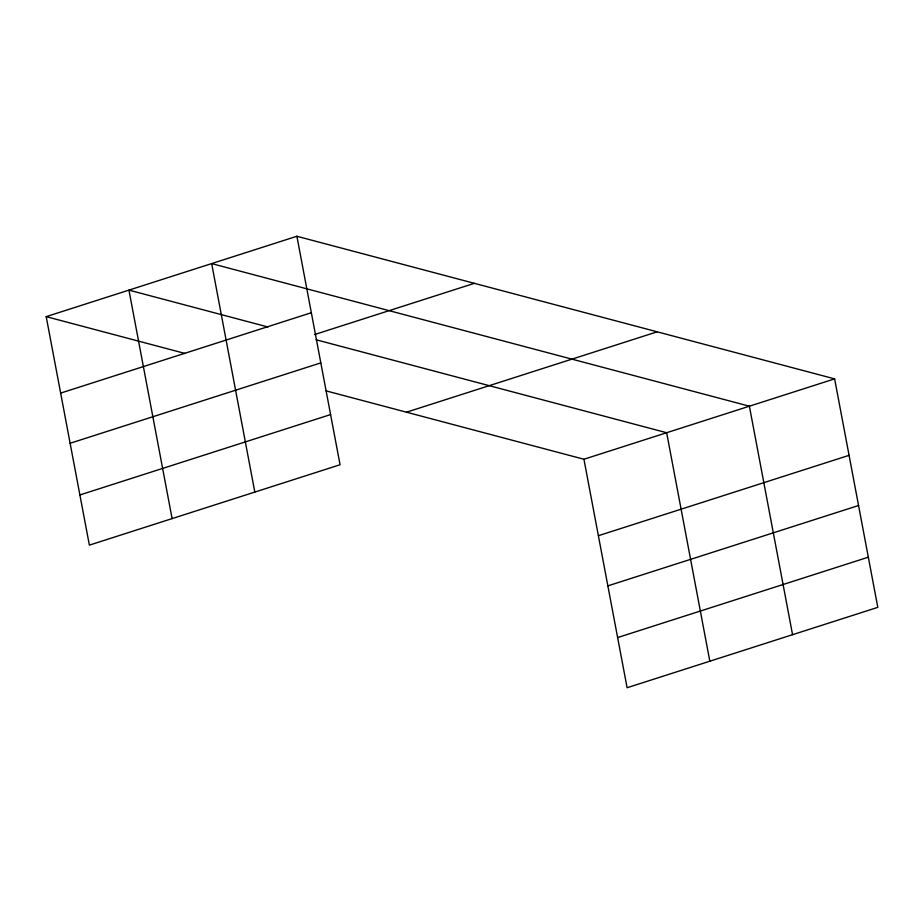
<?xml version="1.0" encoding="UTF-8"?>
<svg xmlns="http://www.w3.org/2000/svg" width="924" height="924" viewBox="0 0 924 924"><rect width="100%" height="100%" fill="white"/><g stroke="black" fill="none" stroke-linecap="round" stroke-linejoin="round"><path stroke-width="1.39" d="M296.893 236.267L340.067 464.749L89.374 545.125L46.2 316.643L296.893 236.267L834.626 378.875L877.8 607.357L627.107 687.733L583.933 459.251L326.149 390.887M60.649 393.104L311.342 312.728M314.518 334.569L474.347 283.333M70.132 443.266L320.824 362.889M79.891 494.952L330.596 414.576M406.479 412.196L657.172 331.82M583.933 459.251L834.626 378.875M598.382 535.712L849.075 455.336M607.853 585.874L858.558 505.509M617.625 637.56L868.317 557.195M267.868 326.969L128.933 290.113L172.107 518.595M316.077 339.755L666.666 432.732L709.828 661.203M46.2 316.643L185.135 353.488M792.561 634.684L749.387 406.202L211.665 263.594L254.828 492.076"/></g></svg>
